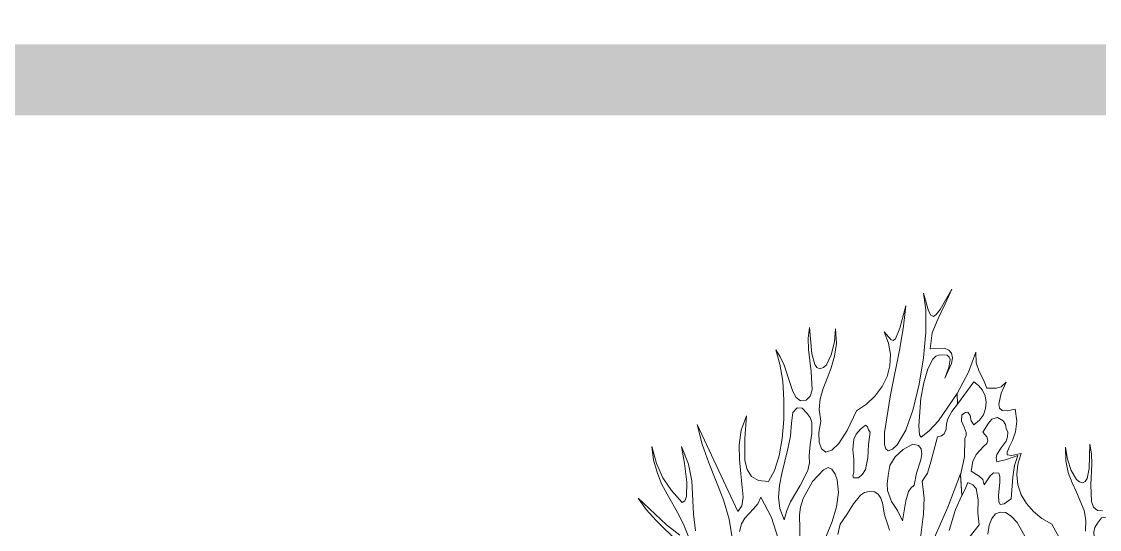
# Model space of a CAD drawing. Header units: inches. Extents: x -340059099 to 1458168, y 1119167 to 1294232938.
# Drawn here: x 456123.5 to 456352.1, y 2626367.5 to 2626475.2 of the extents above; entities that cross this region are included whole.
import ezdxf

# ---------------------------------------------------------------- set-up
doc = ezdxf.new("R2010")
doc.units = ezdxf.units.IN
doc.header["$MEASUREMENT"] = 0
doc.layers.add('Text', color=7, linetype='Continuous')
doc.layers.add('TREE', color=3, linetype='Continuous', lineweight=15)

# ---------------------------------------------------------------- blocks, each defined once
blk = doc.blocks.new('tree2')
at = {"layer": 'TREE'}
for points in [[(5207.1851, 5948.5454), (5207.1934, 5948.5725), (5207.2015, 5948.5904), (5207.1999, 5948.6184), (5207.1833, 5948.5756), (5207.158, 5948.518)], [(5207.1469, 5948.5257), (5207.1519, 5948.5667), (5207.1531, 5948.5873), (5207.1503, 5948.6092), (5207.1571, 5948.6193), (5207.1617, 5948.6341), (5207.1703, 5948.6661), (5207.1753, 5948.6677), (5207.1787, 5948.6701), (5207.1814, 5948.676), (5207.1817, 5948.6831), (5207.1836, 5948.6895), (5207.1888, 5948.6991), (5207.1959, 5948.7083), (5207.1956, 5948.7222), (5207.1716, 5948.6871), (5207.1596, 5948.6741), (5207.1491, 5948.6658), (5207.1469, 5948.6689), (5207.146, 5948.6803), (5207.1488, 5948.7163), (5207.1525, 5948.736), (5207.1577, 5948.7539), (5207.1642, 5948.7665), (5207.1682, 5948.7705), (5207.1728, 5948.772), (5207.1827, 5948.7717), (5207.1851, 5948.7693), (5207.1864, 5948.7659), (5207.1848, 5948.7557), (5207.1796, 5948.7419), (5207.1882, 5948.761), (5207.1894, 5948.7684), (5207.1882, 5948.7742), (5207.1848, 5948.7782), (5207.179, 5948.7807), (5207.1605, 5948.7798), (5207.1633, 5948.8004), (5207.171, 5948.8192), (5207.1802, 5948.8379), (5207.1888, 5948.8567), (5207.1737, 5948.8306), (5207.1685, 5948.8241), (5207.1648, 5948.8216), (5207.1614, 5948.8235), (5207.1586, 5948.829), (5207.1519, 5948.8518), (5207.1553, 5948.8302), (5207.1553, 5948.8013), (5207.1522, 5948.7684), (5207.1466, 5948.7342), (5207.1386, 5948.7018), (5207.1291, 5948.675), (5207.118, 5948.656), (5207.1122, 5948.6504), (5207.1063, 5948.6483), (5207.1035, 5948.651), (5207.1017, 5948.656), (5207.1017, 5948.6717), (5207.1094, 5948.7206), (5207.1214, 5948.7801), (5207.1263, 5948.8093), (5207.1294, 5948.8355), (5207.1217, 5948.8065), (5207.1158, 5948.7927), (5207.1131, 5948.7908), (5207.11, 5948.7921), (5207.1011, 5948.8016), (5207.1069, 5948.7871), (5207.1094, 5948.7724), (5207.1085, 5948.7579), (5207.1051, 5948.744), (5207.0986, 5948.7311), (5207.0897, 5948.7191), (5207.0786, 5948.7086), (5207.0657, 5948.7), (5207.0536, 5948.6744), (5207.0429, 5948.6575), (5207.0336, 5948.6489), (5207.0259, 5948.6467), (5207.0204, 5948.6507), (5207.0173, 5948.6593), (5207.0167, 5948.6717), (5207.0195, 5948.6864), (5207.0173, 5948.7015), (5207.0188, 5948.7154), (5207.0225, 5948.7286), (5207.0278, 5948.7416), (5207.033, 5948.7554), (5207.0373, 5948.7702), (5207.0395, 5948.7868), (5207.0386, 5948.8056), (5207.037, 5948.7887), (5207.033, 5948.772), (5207.0268, 5948.7594), (5207.0228, 5948.7557), (5207.0182, 5948.7542), (5207.0145, 5948.7557), (5207.0118, 5948.7597), (5207.0078, 5948.7733), (5207.0047, 5948.8072), (5207.0031, 5948.7936), (5207.0034, 5948.7791), (5207.0068, 5948.7505), (5207.0081, 5948.7271), (5207.0059, 5948.7188), (5207.0007, 5948.7135), (5206.9933, 5948.7129), (5206.9877, 5948.7169), (5206.9834, 5948.7246), (5206.9797, 5948.7351), (5206.972, 5948.7588), (5206.9671, 5948.7696), (5206.9613, 5948.7785), (5206.9665, 5948.76), (5206.9702, 5948.7382), (5206.9717, 5948.7138), (5206.9717, 5948.6886), (5206.9696, 5948.6643), (5206.9656, 5948.6418), (5206.9597, 5948.623), (5206.9517, 5948.6088), (5206.9388, 5948.6098), (5206.9298, 5948.615), (5206.9243, 5948.6242), (5206.9215, 5948.6359), (5206.9212, 5948.6643), (5206.9234, 5948.6932), (5206.9166, 5948.6747), (5206.9141, 5948.6556), (5206.9144, 5948.6369), (5206.9163, 5948.6187), (5206.9191, 5948.5885), (5206.9175, 5948.5771), (5206.9123, 5948.5697), (5206.8596, 5948.6821), (5206.8661, 5948.6569), (5206.8747, 5948.6326), (5206.8938, 5948.5851), (5206.9012, 5948.5602), (5206.9052, 5948.5334)], [(5206.8578, 5948.5451), (5206.855, 5948.567), (5206.8529, 5948.6095), (5206.8486, 5948.631), (5206.8393, 5948.6538), (5206.8436, 5948.6319), (5206.8464, 5948.6079), (5206.8461, 5948.5891), (5206.8439, 5948.5836), (5206.8405, 5948.5817), (5206.8267, 5948.5971), (5206.8156, 5948.6135), (5206.8073, 5948.6319), (5206.8011, 5948.6538), (5206.8033, 5948.6363), (5206.8079, 5948.6205), (5206.8138, 5948.6058), (5206.8208, 5948.5922), (5206.8362, 5948.5654), (5206.843, 5948.5513), (5206.8492, 5948.5362)], [(5206.8375, 5948.5392), (5206.8202, 5948.5525), (5206.7836, 5948.5873), (5206.794, 5948.5725), (5206.807, 5948.5583), (5206.8347, 5948.5309)], [(5207.3834, 5948.5707), (5207.377, 5948.571), (5207.3717, 5948.5753), (5207.369, 5948.5827), (5207.3684, 5948.6045), (5207.3696, 5948.631), (5207.369, 5948.6443), (5207.3668, 5948.6569), (5207.3659, 5948.6255), (5207.3634, 5948.6125), (5207.361, 5948.6085), (5207.3579, 5948.607), (5207.3536, 5948.6082), (5207.3496, 5948.6113), (5207.3428, 5948.6227), (5207.3382, 5948.6375), (5207.3357, 5948.6529), (5207.336, 5948.6353), (5207.3391, 5948.6202), (5207.344, 5948.607), (5207.3496, 5948.5947), (5207.3597, 5948.5713), (5207.3619, 5948.5586), (5207.3613, 5948.5445)], [(5207.3305, 5948.5309), (5207.3179, 5948.5537), (5207.3049, 5948.5608), (5207.2941, 5948.5697), (5207.2852, 5948.5802), (5207.2784, 5948.5916), (5207.2741, 5948.6042), (5207.2726, 5948.6175), (5207.2738, 5948.631), (5207.2781, 5948.6449), (5207.2658, 5948.6424), (5207.2603, 5948.643), (5207.26, 5948.6467), (5207.2627, 5948.6529), (5207.267, 5948.6615), (5207.2707, 5948.6729), (5207.2726, 5948.6864), (5207.2704, 5948.7021), (5207.2603, 5948.6997), (5207.2538, 5948.7003), (5207.2504, 5948.7034), (5207.2495, 5948.7086), (5207.2526, 5948.7225), (5207.259, 5948.7369), (5207.2526, 5948.7308), (5207.2464, 5948.7292), (5207.2341, 5948.7289), (5207.2295, 5948.74), (5207.2239, 5948.7505), (5207.2199, 5948.7619), (5207.2196, 5948.7754), (5207.2101, 5948.7496), (5207.1956, 5948.7222), (5207.1959, 5948.7086), (5207.2172, 5948.7373), (5207.2233, 5948.7326), (5207.2282, 5948.7265), (5207.2316, 5948.7191), (5207.2329, 5948.7111), (5207.2322, 5948.7028), (5207.2295, 5948.6948), (5207.2245, 5948.6877), (5207.2172, 5948.6818), (5207.2138, 5948.6871), (5207.2122, 5948.6938), (5207.2095, 5948.6981), (5207.2064, 5948.6975), (5207.2018, 5948.6948), (5207.2011, 5948.6864), (5207.2045, 5948.6787), (5207.2073, 5948.6717), (5207.2073, 5948.668), (5207.2055, 5948.664), (5207.2051, 5948.6406), (5207.1999, 5948.6169), (5207.2015, 5948.5904), (5207.2058, 5948.5987), (5207.2095, 5948.6073), (5207.2159, 5948.6045), (5207.2199, 5948.5996), (5207.2227, 5948.5851), (5207.2224, 5948.5682), (5207.2239, 5948.5525), (5207.211, 5948.5362)], [(5207.2353, 5948.5408), (5207.2369, 5948.5522), (5207.2402, 5948.5608), (5207.2452, 5948.5667), (5207.251, 5948.5691), (5207.2578, 5948.5685), (5207.2652, 5948.5639), (5207.2732, 5948.5556), (5207.2852, 5948.534)], [(5206.9723, 5948.5593), (5206.9665, 5948.5737), (5206.9646, 5948.5885), (5206.9659, 5948.6036), (5206.969, 5948.619), (5206.977, 5948.651), (5206.9803, 5948.6674), (5206.9816, 5948.684), (5206.9834, 5948.6975), (5206.9887, 5948.7037), (5206.9954, 5948.7034), (5207.0019, 5948.6966), (5207.0056, 5948.6911), (5207.0078, 5948.6846), (5207.0078, 5948.6707), (5207.0056, 5948.6563), (5207.0044, 5948.6421), (5207.005, 5948.6326), (5207.0025, 5948.623), (5206.9927, 5948.6033), (5206.9803, 5948.5824), (5206.9754, 5948.5713), (5206.9723, 5948.5593)], [(5207.2135, 5948.6218), (5207.2156, 5948.6344), (5207.2199, 5948.6433), (5207.2298, 5948.6541), (5207.2338, 5948.6578), (5207.2353, 5948.6615), (5207.2341, 5948.6661), (5207.2289, 5948.6723), (5207.2359, 5948.684), (5207.2402, 5948.6889), (5207.2476, 5948.6911), (5207.255, 5948.6871), (5207.2578, 5948.6821), (5207.2587, 5948.6772), (5207.2609, 5948.6723), (5207.2606, 5948.6661), (5207.2587, 5948.6606), (5207.2526, 5948.652), (5207.247, 5948.6436), (5207.2461, 5948.6393), (5207.247, 5948.6341), (5207.2593, 5948.6369), (5207.2741, 5948.6421), (5207.2698, 5948.6292), (5207.2673, 5948.6141), (5207.2652, 5948.5861), (5207.2563, 5948.5796), (5207.2513, 5948.579), (5207.2492, 5948.583), (5207.2489, 5948.5901), (5207.2507, 5948.6076), (5207.2507, 5948.615), (5207.2492, 5948.6193), (5207.2427, 5948.6199), (5207.2381, 5948.6159), (5207.2304, 5948.6045), (5207.2286, 5948.6113), (5207.2239, 5948.6153), (5207.2135, 5948.6218)], [(5207.0681, 5948.6132), (5207.0616, 5948.6132), (5207.0607, 5948.6159), (5207.062, 5948.6202), (5207.062, 5948.6239), (5207.062, 5948.6369), (5207.0607, 5948.6501), (5207.062, 5948.6634), (5207.065, 5948.6698), (5207.0706, 5948.6763), (5207.077, 5948.6812), (5207.0798, 5948.6794), (5207.081, 5948.6754), (5207.0832, 5948.6723), (5207.081, 5948.6563), (5207.0801, 5948.6393), (5207.077, 5948.6242), (5207.0733, 5948.6181), (5207.0681, 5948.6132)], [(5207.1251, 5948.5577), (5207.1186, 5948.571), (5207.1109, 5948.583), (5207.1057, 5948.5971), (5207.1051, 5948.6058), (5207.1066, 5948.6162), (5207.1088, 5948.6292), (5207.1155, 5948.6403), (5207.1257, 5948.6498), (5207.1383, 5948.6569), (5207.1457, 5948.655), (5207.1491, 5948.6507), (5207.15, 5948.6443), (5207.1485, 5948.6366), (5207.1432, 5948.6193), (5207.1402, 5948.6039), (5207.1359, 5948.6002), (5207.1328, 5948.5956), (5207.1294, 5948.5836), (5207.1251, 5948.5577)], [(5206.9936, 5948.4918), (5206.9921, 5948.5654), (5206.993, 5948.5756), (5206.9967, 5948.5867), (5207.0087, 5948.6088), (5207.0228, 5948.6239), (5207.029, 5948.6267), (5207.0339, 5948.6245), (5207.0379, 5948.6181), (5207.0404, 5948.6107), (5207.0422, 5948.5944), (5207.0398, 5948.5759), (5207.0342, 5948.5568), (5207.0188, 5948.5189), (5207.0041, 5948.4878), (5207.0004, 5948.4792), (5206.9982, 5948.4777), (5206.9961, 5948.478), (5206.9933, 5948.4826), (5206.9936, 5948.4918)], [(5207.0416, 5948.5402), (5207.0444, 5948.5534), (5207.053, 5948.566), (5207.0616, 5948.5796), (5207.0706, 5948.591), (5207.0758, 5948.5944), (5207.0817, 5948.5959), (5207.0887, 5948.5953), (5207.0937, 5948.5922), (5207.0971, 5948.587), (5207.0992, 5948.5805), (5207.1017, 5948.5657), (5207.106, 5948.5525), (5207.1081, 5948.5457)], [(5206.9144, 5948.5442), (5206.9172, 5948.554), (5206.9215, 5948.5614), (5206.9326, 5948.5734), (5206.9379, 5948.5799), (5206.9419, 5948.5882), (5206.9557, 5948.5623), (5206.9643, 5948.5349)], [(5207.4133, 5948.4309), (5207.4093, 5948.4416), (5207.4041, 5948.4515), (5207.3915, 5948.47), (5207.381, 5948.4872), (5207.3782, 5948.4958), (5207.3782, 5948.5048), (5207.373, 5948.5309), (5207.372, 5948.5436), (5207.3733, 5948.5494), (5207.3767, 5948.5549), (5207.3819, 5948.5617), (5207.3881, 5948.5627), (5207.3936, 5948.5574), (5207.3964, 5948.5451), (5207.3985, 5948.53), (5207.4025, 5948.5149), (5207.4124, 5948.486), (5207.4161, 5948.4718), (5207.4182, 5948.458), (5207.4176, 5948.4444), (5207.4133, 5948.4309)]]:
    blk.add_lwpolyline(points, dxfattribs=at)

msp = doc.modelspace()

# ---------------------------------------------------------------- linework, layer by layer
at = {"layer": 'Text', "const_width": 15}
msp.add_lwpolyline([(454607.13, 2626462.81), (472435.31, 2626462.81), (472435.31, 2614491.29), (454607.13, 2614491.29)], close=True, dxfattribs=at)
at = {"layer": 'Text', "color": 1}
msp.add_circle((469844, 2616428.5), 81808.03, dxfattribs=at)

# ---------------------------------------------------------------- block references
at = {"layer": 'TREE', "color": 3, "xscale": 164.188119242317, "yscale": 164.1881192402798, "zscale": 164.1881192413053}
msp.add_blockref('tree2', (-398637.72, 1649686.82), dxfattribs=at)

doc.saveas('drawing.dxf')
